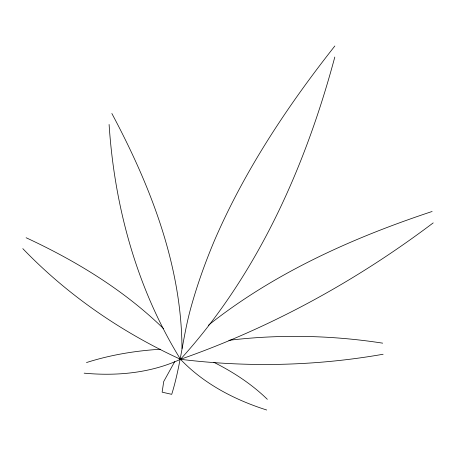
<?xml version="1.0" encoding="UTF-8"?>
<svg xmlns="http://www.w3.org/2000/svg" width="456" height="456" viewBox="0 0 456 456"><rect width="100%" height="100%" fill="white"/><g stroke="black" fill="none" stroke-linecap="round" stroke-linejoin="round"><path stroke-width="0.68" d="M174.745 361.591L163.715 381.541L162.131 392.171L171.712 394.332C180.576 366.048 182.907 336.425 190.825 307.925C197.169 284.903 205.24 262.411 214.502 240.409C244.855 170.139 287.576 105.929 334.852 45.993M334.807 57.051C305.366 166.924 257.629 274.387 180.496 359.294C150.571 373.139 116.696 376.206 84.16 373.168M208.363 325.316L209.994 323.948C275.726 272.232 353.166 237.639 432.128 211.481M433.2 222.893C356.507 280.782 271.269 327.573 180.496 359.294C121.82 332.361 67.613 295.231 22.8 248.623M86.48 362.56C110.398 354.888 135.364 350.789 160.398 349.239M383.114 354.249C316.322 365.991 247.796 367.587 180.496 359.294C136.903 288.836 114.473 206.779 109.098 124.477M228.878 340.318C279.955 334.145 331.854 335.28 382.681 343.157M266.697 410.007C234.715 399.872 203.809 383.832 180.496 359.294M26.112 237.736C76.021 260.906 123.855 289.987 163.43 328.548M213.87 362.32C233.272 372.096 251.74 384.1 267.336 399.313M111.857 113.487C150.48 185.837 181.619 265.392 181.984 348.498"/></g></svg>
